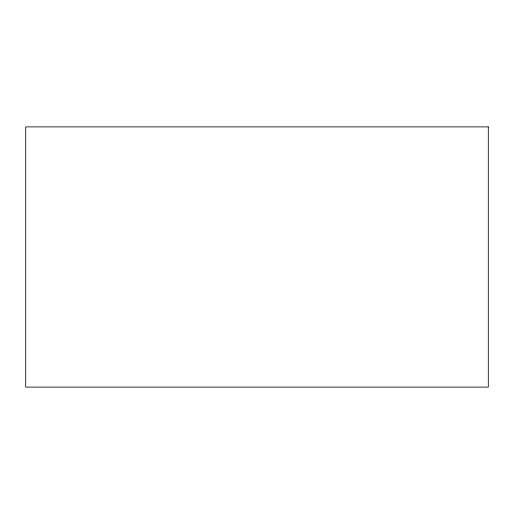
<?xml version="1.0" encoding="UTF-8"?>
<svg xmlns="http://www.w3.org/2000/svg" width="514" height="514" viewBox="0 0 514 514"><rect width="100%" height="100%" fill="white"/><g stroke="black" fill="none" stroke-linecap="round" stroke-linejoin="round"><path stroke-width="0.77" d="M488.3 126.894L25.7 126.894L25.7 387.106L488.3 387.106L488.3 126.894"/></g></svg>
